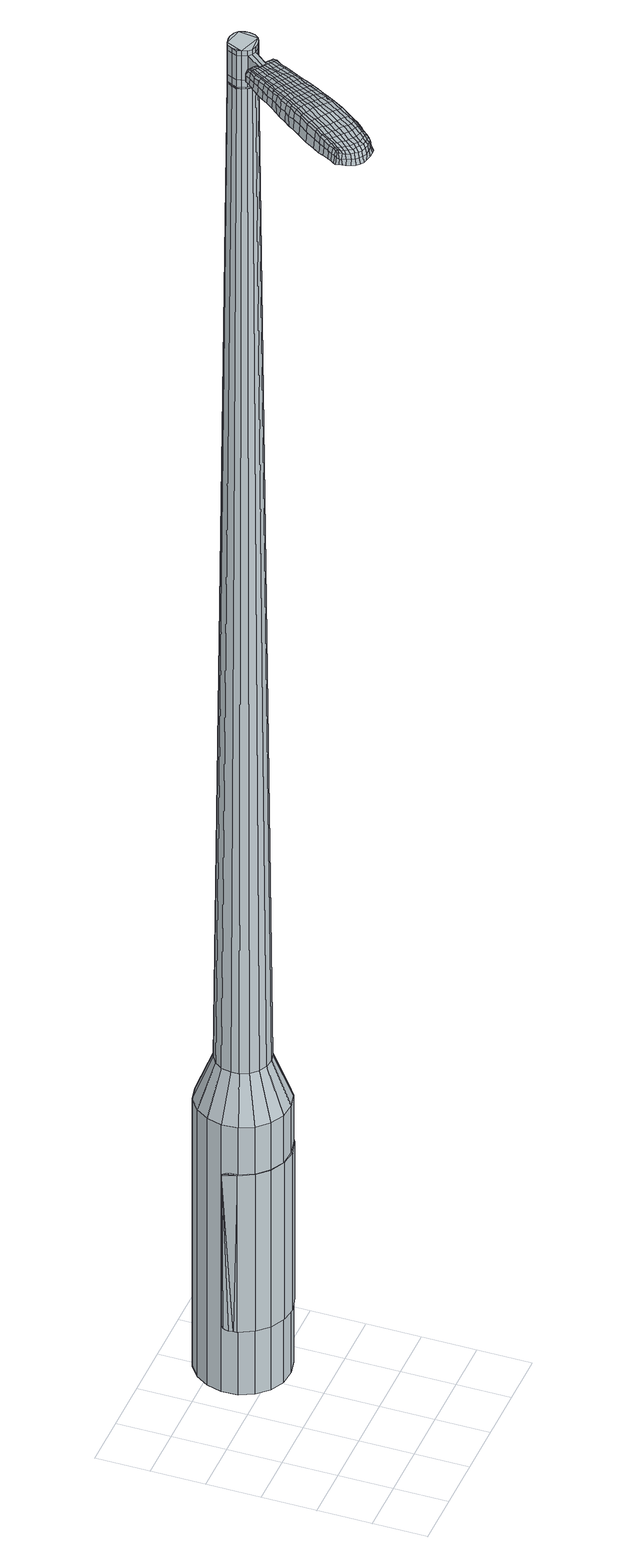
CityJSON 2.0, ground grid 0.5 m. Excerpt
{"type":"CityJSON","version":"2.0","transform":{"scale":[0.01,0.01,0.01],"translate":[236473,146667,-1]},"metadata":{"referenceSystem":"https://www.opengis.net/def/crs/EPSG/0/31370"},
"CityObjects":{
"object1":{"type":"GenericCityObject","attributes":{"cluster":519,"mean_distance_to_centroid":0.266,"new_centroid_x":236474.13,"new_centroid_y":146668.8,"mean_distance_to_camera":10.59,"H1":10.82,"H2":10.22,"Z_final":113.19,"cluster2":-1,"proj_x":236469.6,"proj_y":146665.56,"id_line":33898,"bearing_l":324.46,"distance":5.58,"orientation":"right","G_obj":234.46},"geometry":[{"type":"MultiSurface","lod":"2","boundaries":[[[0,1,2,3]],[[1,4,5,2]],[[4,6,7,5]],[[6,8,9,7]],[[8,10,11,9]],[[10,12,13,11]],[[12,14,15,13]],[[14,16,17,15]],[[16,18,19,17]],[[18,20,21,19]],[[20,22,23,21]],[[22,24,25,23]],[[24,26,27,25]],[[26,28,29,27]],[[28,30,31,29]],[[30,32,33,31]],[[32,34,35,33]],[[34,0,3,35]],[[36,37,38,39]],[[38,40,41,42]],[[41,43,42]],[[42,44,45,46]],[[45,47,46]],[[46,48,49,50]],[[49,51,50]],[[42,46,50,38]],[[50,52,39,38]],[[53,36,39]],[[2,5,7,35]],[[7,9,11,15]],[[11,13,15]],[[15,17,19,23]],[[19,21,23]],[[23,25,27,31]],[[27,29,31]],[[15,23,31,7]],[[31,33,35,7]],[[3,2,35]],[[1,0,54,55]],[[0,34,56,54]],[[34,32,57,56]],[[32,30,58,57]],[[30,28,59,58]],[[28,26,60,59]],[[26,24,61,60]],[[24,22,62,61]],[[22,20,63,62]],[[20,18,64,63]],[[18,16,65,64]],[[16,14,66,65]],[[14,12,67,66]],[[12,10,68,67]],[[10,8,69,68]],[[8,6,70,69]],[[6,4,71,70]],[[4,1,55,71]],[[55,54,72,73]],[[54,56,74,72]],[[56,57,75,74]],[[57,58,76,75]],[[58,59,77,76]],[[59,60,78,77]],[[60,61,79,78]],[[61,62,80,79]],[[62,63,81,80]],[[63,64,82,81]],[[64,65,83,82]],[[65,66,84,83]],[[66,67,85,84]],[[67,68,86,85]],[[68,69,87,86]],[[69,70,88,87]],[[70,71,89,88]],[[71,55,73,89]],[[90,91,92,93]],[[94,95,91,90]],[[75,96,95,94]],[[76,97,96,75]],[[98,99,97,76]],[[100,101,99,98]],[[79,102,101,100]],[[103,104,102,79]],[[105,106,104,103]],[[107,108,106,105]],[[109,110,108,107]],[[84,111,110,109]],[[85,112,111,84]],[[113,114,112,85]],[[87,115,114,113]],[[116,117,115,87]],[[89,118,117,116]],[[93,92,118,89]],[[119,120,121,122]],[[123,119,122,124]],[[125,123,124,126]],[[127,125,126,128]],[[129,127,128,130]],[[131,129,130,132]],[[133,131,132,134]],[[135,133,134,136]],[[137,135,136,138]],[[139,137,138,140]],[[141,139,140,142]],[[143,141,142,144]],[[145,143,144,146]],[[147,145,146,148]],[[149,147,148,150]],[[151,149,150,152]],[[73,72,90,93]],[[72,74,94,90]],[[74,75,94]],[[77,98,76]],[[77,78,100,98]],[[78,79,100]],[[80,103,79]],[[80,81,105,103]],[[81,82,107,105]],[[82,83,109,107]],[[83,84,109]],[[86,113,85]],[[86,87,113]],[[88,116,87]],[[88,89,116]],[[73,93,89]],[[153,154,92,91]],[[154,118,92]],[[155,117,118]],[[155,115,117]],[[156,114,115]],[[156,112,114]],[[157,110,111]],[[157,158,108,110]],[[158,159,106,108]],[[159,160,104,106]],[[160,102,104]],[[161,101,102]],[[161,162,99,101]],[[162,97,99]],[[163,95,96]],[[163,153,91,95]],[[39,52,151,164]],[[154,153,165,152]],[[53,39,164,120]],[[153,163,121,165]],[[36,53,120,119]],[[163,96,122,121]],[[37,36,119,123]],[[96,97,124,122]],[[38,37,123,125]],[[97,162,126,124]],[[40,38,125,127]],[[162,161,128,126]],[[41,40,127,129]],[[161,102,130,128]],[[43,41,129,131]],[[102,160,132,130]],[[42,43,131,133]],[[160,159,134,132]],[[44,42,133,135]],[[159,158,136,134]],[[45,44,135,137]],[[158,157,138,136]],[[47,45,137,139]],[[157,111,140,138]],[[46,47,139,141]],[[111,112,142,140]],[[48,46,141,143]],[[112,156,144,142]],[[49,48,143,145]],[[156,115,146,144]],[[51,49,145,147]],[[115,155,148,146]],[[50,51,147,149]],[[155,118,150,148]],[[52,50,149,151]],[[118,154,152,150]],[[151,152,166,167]],[[152,165,168,166]],[[165,121,169,168]],[[121,120,170,169]],[[120,164,171,170]],[[164,151,167,171]],[[172,173,174,175]],[[176,172,175,177]],[[172,176,178,179]],[[173,172,179,180]],[[181,182,183,184]],[[185,181,184,186]],[[181,185,187,188]],[[182,181,188,189]],[[190,191,192,193]],[[194,190,193,195]],[[190,194,196,197]],[[191,190,197,198]],[[199,200,201,202]],[[203,199,202,204]],[[199,203,205,206]],[[200,199,206,207]],[[208,209,210,211]],[[212,208,211,213]],[[208,212,214,215]],[[209,208,215,216]],[[217,218,219,220]],[[221,217,220,222]],[[217,221,223,224]],[[218,217,224,225]],[[226,227,228,229]],[[218,226,229,219]],[[226,218,225,230]],[[227,226,230,231]],[[232,233,234,235]],[[227,232,235,228]],[[232,227,231,236]],[[233,232,236,237]],[[238,176,177,239]],[[233,238,239,234]],[[238,233,237,240]],[[176,238,240,178]],[[241,242,243,244]],[[245,241,244,246]],[[241,245,247,248]],[[242,241,248,249]],[[250,251,252,253]],[[242,250,253,243]],[[250,242,249,254]],[[251,250,254,255]],[[256,257,258,259]],[[251,256,259,252]],[[256,251,255,260]],[[257,256,260,261]],[[262,263,264,265]],[[257,262,265,258]],[[262,257,261,266]],[[263,262,266,267]],[[268,173,180,269]],[[263,268,269,264]],[[268,263,267,270]],[[173,268,270,174]],[[271,272,273,274]],[[275,271,274,276]],[[271,275,277,278]],[[272,271,278,279]],[[280,281,282,283]],[[272,280,283,273]],[[280,272,279,284]],[[281,280,284,285]],[[286,287,288,289]],[[281,286,289,282]],[[286,281,285,290]],[[287,286,290,291]],[[292,185,186,293]],[[287,292,293,288]],[[292,287,291,294]],[[185,292,294,187]],[[295,296,297,298]],[[299,295,298,300]],[[295,299,301,302]],[[296,295,302,303]],[[304,305,306,307]],[[296,304,307,297]],[[304,296,303,308]],[[305,304,308,309]],[[310,311,312,313]],[[305,310,313,306]],[[310,305,309,314]],[[311,310,314,315]],[[316,317,318,319]],[[311,316,319,312]],[[316,311,315,320]],[[317,316,320,321]],[[322,182,189,323]],[[317,322,323,318]],[[322,317,321,324]],[[182,322,324,183]],[[325,211,210,326]],[[327,325,326,328]],[[325,327,329,330]],[[211,325,330,213]],[[331,327,328,332]],[[333,331,332,334]],[[331,333,335,336]],[[327,331,336,329]],[[337,333,334,338]],[[339,337,338,340]],[[337,339,341,342]],[[333,337,342,335]],[[343,339,340,344]],[[345,343,344,346]],[[343,345,347,348]],[[339,343,348,341]],[[349,345,346,350]],[[200,349,350,201]],[[349,200,207,351]],[[345,349,351,347]],[[352,353,198,197]],[[354,352,197,196]],[[352,354,355,356]],[[353,352,356,357]],[[358,359,357,356]],[[360,358,356,355]],[[358,360,361,362]],[[359,358,362,363]],[[364,365,363,362]],[[366,364,362,361]],[[364,366,367,368]],[[365,364,368,369]],[[370,371,369,368]],[[372,370,368,367]],[[370,372,205,203]],[[371,370,203,204]],[[373,374,375,376]],[[275,373,376,277]],[[373,275,276,377]],[[374,373,377,378]],[[379,194,195,380]],[[374,379,380,375]],[[379,374,378,381]],[[194,379,381,196]],[[382,383,384,385]],[[221,382,385,223]],[[382,221,222,386]],[[383,382,386,387]],[[388,389,390,391]],[[383,388,391,384]],[[388,383,387,392]],[[389,388,392,393]],[[394,191,198,395]],[[389,394,395,390]],[[394,389,393,396]],[[191,394,396,192]],[[397,398,399,400]],[[179,397,400,180]],[[397,179,178,401]],[[398,397,401,402]],[[403,404,405,406]],[[398,403,406,399]],[[403,398,402,407]],[[404,403,407,408]],[[409,202,201,410]],[[404,409,410,405]],[[409,404,408,411]],[[202,409,411,204]],[[412,413,414,415]],[[184,412,415,186]],[[412,184,183,416]],[[413,412,416,417]],[[418,206,205,419]],[[413,418,419,414]],[[418,413,417,420]],[[206,418,420,207]],[[421,422,423,424]],[[299,421,424,301]],[[421,299,300,425]],[[422,421,425,426]],[[427,212,213,428]],[[422,427,428,423]],[[427,422,426,429]],[[212,427,429,214]],[[430,431,432,433]],[[245,430,433,247]],[[430,245,246,434]],[[431,430,434,435]],[[436,437,438,439]],[[431,436,439,432]],[[436,431,435,440]],[[437,436,440,441]],[[442,209,216,443]],[[437,442,443,438]],[[442,437,441,444]],[[209,442,444,210]],[[445,446,435,434]],[[244,445,434,246]],[[445,244,243,447]],[[446,445,447,448]],[[449,450,441,440]],[[446,449,440,435]],[[449,446,448,451]],[[450,449,451,452]],[[453,326,210,444]],[[450,453,444,441]],[[453,450,452,454]],[[326,453,454,328]],[[455,456,457,458]],[[302,455,458,303]],[[455,302,301,424]],[[456,455,424,423]],[[459,330,329,460]],[[456,459,460,457]],[[459,456,423,428]],[[330,459,428,213]],[[461,462,448,447]],[[253,461,447,243]],[[461,253,252,463]],[[462,461,463,464]],[[465,466,452,451]],[[462,465,451,448]],[[465,462,464,467]],[[466,465,467,468]],[[469,332,328,454]],[[466,469,454,452]],[[469,466,468,470]],[[332,469,470,334]],[[471,472,473,474]],[[308,471,474,309]],[[471,308,303,458]],[[472,471,458,457]],[[475,336,335,476]],[[472,475,476,473]],[[475,472,457,460]],[[336,475,460,329]],[[477,478,464,463]],[[259,477,463,252]],[[477,259,258,479]],[[478,477,479,480]],[[481,482,468,467]],[[478,481,467,464]],[[481,478,480,483]],[[482,481,483,484]],[[485,338,334,470]],[[482,485,470,468]],[[485,482,484,486]],[[338,485,486,340]],[[487,488,489,490]],[[314,487,490,315]],[[487,314,309,474]],[[488,487,474,473]],[[491,342,341,492]],[[488,491,492,489]],[[491,488,473,476]],[[342,491,476,335]],[[493,494,480,479]],[[265,493,479,258]],[[493,265,264,495]],[[494,493,495,496]],[[497,498,484,483]],[[494,497,483,480]],[[497,494,496,499]],[[498,497,499,500]],[[501,344,340,486]],[[498,501,486,484]],[[501,498,500,502]],[[344,501,502,346]],[[503,504,505,506]],[[320,503,506,321]],[[503,320,315,490]],[[504,503,490,489]],[[507,348,347,508]],[[504,507,508,505]],[[507,504,489,492]],[[348,507,492,341]],[[509,510,496,495]],[[269,509,495,264]],[[509,269,180,400]],[[510,509,400,399]],[[511,512,500,499]],[[510,511,499,496]],[[511,510,399,406]],[[512,511,406,405]],[[513,350,346,502]],[[512,513,502,500]],[[513,512,405,410]],[[350,513,410,201]],[[514,515,417,416]],[[324,514,416,183]],[[514,324,321,506]],[[515,514,506,505]],[[516,351,207,420]],[[515,516,420,417]],[[516,515,505,508]],[[351,516,508,347]],[[517,518,378,377]],[[274,517,377,276]],[[517,274,273,519]],[[518,517,519,520]],[[521,354,196,381]],[[518,521,381,378]],[[521,518,520,522]],[[354,521,522,355]],[[523,524,525,526]],[[224,523,526,225]],[[523,224,223,385]],[[524,523,385,384]],[[527,528,529,530]],[[524,527,530,525]],[[527,524,384,391]],[[528,527,391,390]],[[531,353,357,532]],[[528,531,532,529]],[[531,528,390,395]],[[353,531,395,198]],[[533,534,520,519]],[[283,533,519,273]],[[533,283,282,535]],[[534,533,535,536]],[[537,360,355,522]],[[534,537,522,520]],[[537,534,536,538]],[[360,537,538,361]],[[539,540,541,542]],[[230,539,542,231]],[[539,230,225,526]],[[540,539,526,525]],[[543,544,545,546]],[[540,543,546,541]],[[543,540,525,530]],[[544,543,530,529]],[[547,359,363,548]],[[544,547,548,545]],[[547,544,529,532]],[[359,547,532,357]],[[549,550,536,535]],[[289,549,535,282]],[[549,289,288,551]],[[550,549,551,552]],[[553,366,361,538]],[[550,553,538,536]],[[553,550,552,554]],[[366,553,554,367]],[[555,556,557,558]],[[236,555,558,237]],[[555,236,231,542]],[[556,555,542,541]],[[559,560,561,562]],[[556,559,562,557]],[[559,556,541,546]],[[560,559,546,545]],[[563,365,369,564]],[[560,563,564,561]],[[563,560,545,548]],[[365,563,548,363]],[[565,566,552,551]],[[293,565,551,288]],[[565,293,186,415]],[[566,565,415,414]],[[567,372,367,554]],[[566,567,554,552]],[[567,566,414,419]],[[372,567,419,205]],[[568,569,402,401]],[[240,568,401,178]],[[568,240,237,558]],[[569,568,558,557]],[[570,571,408,407]],[[569,570,407,402]],[[570,569,557,562]],[[571,570,562,561]],[[572,371,204,411]],[[571,572,411,408]],[[572,571,561,564]],[[371,572,564,369]],[[573,574,575,576]],[[576,575,577,578]],[[579,577,575,580]],[[580,575,574,581]],[[582,583,584,585]],[[585,584,586,587]],[[588,586,584,589]],[[589,584,583,590]],[[591,592,593,594]],[[594,593,595,596]],[[597,595,593,598]],[[598,593,592,599]],[[600,601,602,603]],[[603,602,604,605]],[[606,604,602,607]],[[607,602,601,608]],[[609,610,611,612]],[[612,611,613,614]],[[615,613,611,616]],[[616,611,610,617]],[[618,619,620,621]],[[621,620,622,623]],[[624,622,620,625]],[[625,620,619,626]],[[627,628,629,630]],[[630,629,619,618]],[[626,619,629,631]],[[631,629,628,632]],[[633,634,635,636]],[[636,635,628,627]],[[632,628,635,637]],[[637,635,634,638]],[[578,577,639,640]],[[640,639,634,633]],[[638,634,639,641]],[[641,639,577,579]],[[642,643,644,645]],[[645,644,646,647]],[[648,646,644,649]],[[649,644,643,650]],[[651,652,653,654]],[[654,653,643,642]],[[650,643,653,655]],[[655,653,652,656]],[[657,658,659,660]],[[660,659,652,651]],[[656,652,659,661]],[[661,659,658,662]],[[663,664,665,666]],[[666,665,658,657]],[[662,658,665,667]],[[667,665,664,668]],[[581,574,669,670]],[[670,669,664,663]],[[668,664,669,671]],[[671,669,574,573]],[[672,673,674,675]],[[675,674,676,677]],[[678,676,674,679]],[[679,674,673,680]],[[681,682,683,684]],[[684,683,673,672]],[[680,673,683,685]],[[685,683,682,686]],[[687,688,689,690]],[[690,689,682,681]],[[686,682,689,691]],[[691,689,688,692]],[[587,586,693,694]],[[694,693,688,687]],[[692,688,693,695]],[[695,693,586,588]],[[696,697,698,699]],[[699,698,700,701]],[[702,700,698,703]],[[703,698,697,704]],[[705,706,707,708]],[[708,707,697,696]],[[704,697,707,709]],[[709,707,706,710]],[[711,712,713,714]],[[714,713,706,705]],[[710,706,713,715]],[[715,713,712,716]],[[717,718,719,720]],[[720,719,712,711]],[[716,712,719,721]],[[721,719,718,722]],[[590,583,723,724]],[[724,723,718,717]],[[722,718,723,725]],[[725,723,583,582]],[[609,612,726,727]],[[727,726,728,729]],[[730,728,726,731]],[[731,726,612,614]],[[729,728,732,733]],[[733,732,734,735]],[[736,734,732,737]],[[737,732,728,730]],[[735,734,738,739]],[[739,738,740,741]],[[742,740,738,743]],[[743,738,734,736]],[[741,740,744,745]],[[745,744,746,747]],[[748,746,744,749]],[[749,744,740,742]],[[747,746,750,751]],[[751,750,601,600]],[[608,601,750,752]],[[752,750,746,748]],[[599,753,754,598]],[[598,754,755,597]],[[756,755,754,757]],[[757,754,753,758]],[[758,759,760,757]],[[757,760,761,756]],[[762,761,760,763]],[[763,760,759,764]],[[764,765,766,763]],[[763,766,767,762]],[[768,767,766,769]],[[769,766,765,770]],[[770,771,772,769]],[[769,772,773,768]],[[606,773,772,604]],[[604,772,771,605]],[[774,775,776,777]],[[777,776,676,678]],[[677,676,776,778]],[[778,776,775,779]],[[596,595,780,781]],[[781,780,775,774]],[[779,775,780,782]],[[782,780,595,597]],[[783,784,785,786]],[[786,785,622,624]],[[623,622,785,787]],[[787,785,784,788]],[[789,790,791,792]],[[792,791,784,783]],[[788,784,791,793]],[[793,791,790,794]],[[599,592,795,796]],[[796,795,790,789]],[[794,790,795,797]],[[797,795,592,591]],[[798,799,800,801]],[[801,800,580,581]],[[579,580,800,802]],[[802,800,799,803]],[[804,805,806,807]],[[807,806,799,798]],[[803,799,806,808]],[[808,806,805,809]],[[600,603,810,811]],[[811,810,805,804]],[[809,805,810,812]],[[812,810,603,605]],[[813,814,815,816]],[[816,815,585,587]],[[582,585,815,817]],[[817,815,814,818]],[[606,607,819,820]],[[820,819,814,813]],[[818,814,819,821]],[[821,819,607,608]],[[822,823,824,825]],[[825,824,700,702]],[[701,700,824,826]],[[826,824,823,827]],[[614,613,828,829]],[[829,828,823,822]],[[827,823,828,830]],[[830,828,613,615]],[[831,832,646,648]],[[647,646,832,833]],[[834,835,836,837]],[[837,836,832,831]],[[833,832,836,838]],[[838,836,835,839]],[[617,610,840,841]],[[841,840,835,834]],[[839,835,840,842]],[[842,840,610,609]],[[843,844,833]],[[833,844,645,647]],[[642,645,844,845]],[[845,844,843,846]],[[839,847,848,838]],[[838,848,843,833]],[[846,843,848,849]],[[849,848,847,850]],[[609,727,167,842]],[[842,167,847,839]],[[850,847,167,851]],[[851,167,727,729]],[[852,853,854,855]],[[855,854,703,704]],[[702,703,854,825]],[[825,854,853,822]],[[730,731,856,857]],[[857,856,853,852]],[[822,853,856,829]],[[829,856,731,614]],[[846,858,859,845]],[[845,859,654,642]],[[651,654,859,860]],[[859,858,860]],[[850,861,862,849]],[[849,862,858,846]],[[860,858,862,863]],[[863,862,861,864]],[[729,733,865,851]],[[851,865,861,850]],[[864,861,865,866]],[[866,865,733,735]],[[867,868,869,870]],[[870,869,709,710]],[[704,709,869,855]],[[855,869,868,852]],[[736,737,871,872]],[[872,871,868,867]],[[852,868,871,857]],[[857,871,737,730]],[[873,874,860]],[[860,874,660,651]],[[657,660,874,875]],[[875,874,873,876]],[[864,877,878,863]],[[863,878,873,860]],[[876,873,878,879]],[[879,878,877,880]],[[735,739,881,866]],[[866,881,877,864]],[[880,877,881,882]],[[882,881,739,741]],[[883,884,885,886]],[[886,885,715,716]],[[710,715,885,870]],[[870,885,884,867]],[[742,743,887,888]],[[888,887,884,883]],[[867,884,887,872]],[[872,887,743,736]],[[876,889,890,875]],[[875,890,666,657]],[[663,666,890,891]],[[891,890,889,892]],[[880,893,894,879]],[[879,894,889,876]],[[892,889,894,895]],[[895,894,893,896]],[[741,745,897,882]],[[882,897,893,880]],[[896,893,897,898]],[[898,897,745,747]],[[899,900,901,902]],[[902,901,721,722]],[[716,721,901,886]],[[886,901,900,883]],[[748,749,903,904]],[[904,903,900,899]],[[883,900,903,888]],[[888,903,749,742]],[[892,905,906,891]],[[891,906,670,663]],[[581,670,906,801]],[[801,906,905,798]],[[896,907,908,895]],[[895,908,905,892]],[[798,905,908,807]],[[807,908,907,804]],[[747,751,909,898]],[[898,909,907,896]],[[804,907,909,811]],[[811,909,751,600]],[[818,910,911,817]],[[817,911,725,582]],[[722,725,911,902]],[[902,911,910,899]],[[608,752,912,821]],[[821,912,910,818]],[[899,910,912,904]],[[904,912,752,748]],[[779,913,914,778]],[[778,914,675,677]],[[672,675,914,915]],[[915,914,913,916]],[[597,755,917,782]],[[782,917,913,779]],[[916,913,917,918]],[[918,917,755,756]],[[919,920,921,922]],[[922,921,625,626]],[[624,625,921,786]],[[786,921,920,783]],[[923,924,925,926]],[[926,925,920,919]],[[783,920,925,792]],[[792,925,924,789]],[[758,753,927,928]],[[928,927,924,923]],[[789,924,927,796]],[[796,927,753,599]],[[916,929,930,915]],[[915,930,684,672]],[[681,684,930,931]],[[931,930,929,932]],[[756,761,933,918]],[[918,933,929,916]],[[932,929,933,934]],[[934,933,761,762]],[[935,936,937,938]],[[938,937,631,632]],[[626,631,937,922]],[[922,937,936,919]],[[939,940,941,942]],[[942,941,936,935]],[[919,936,941,926]],[[926,941,940,923]],[[764,759,943,944]],[[944,943,940,939]],[[923,940,943,928]],[[928,943,759,758]],[[932,945,946,931]],[[931,946,690,681]],[[687,690,946,947]],[[947,946,945,948]],[[762,767,949,934]],[[934,949,945,932]],[[948,945,949,950]],[[950,949,767,768]],[[951,952,953,954]],[[954,953,637,638]],[[632,637,953,938]],[[938,953,952,935]],[[955,956,957,958]],[[958,957,952,951]],[[935,952,957,942]],[[942,957,956,939]],[[770,765,959,960]],[[960,959,956,955]],[[939,956,959,944]],[[944,959,765,764]],[[948,961,962,947]],[[947,962,694,687]],[[587,694,962,816]],[[816,962,961,813]],[[768,773,963,950]],[[950,963,961,948]],[[813,961,963,820]],[[820,963,773,606]],[[803,964,965,802]],[[802,965,641,579]],[[638,641,965,954]],[[954,965,964,951]],[[809,966,967,808]],[[808,967,964,803]],[[951,964,967,958]],[[958,967,966,955]],[[605,771,968,812]],[[812,968,966,809]],[[955,966,968,960]],[[960,968,771,770]],[[573,576,175,174]],[[576,578,177,175]],[[588,589,188,187]],[[589,590,189,188]],[[591,594,193,192]],[[594,596,195,193]],[[615,616,215,214]],[[616,617,216,215]],[[618,621,220,219]],[[621,623,222,220]],[[627,630,229,228]],[[630,618,219,229]],[[633,636,235,234]],[[636,627,228,235]],[[578,640,239,177]],[[640,633,234,239]],[[648,649,248,247]],[[649,650,249,248]],[[650,655,254,249]],[[655,656,255,254]],[[656,661,260,255]],[[661,662,261,260]],[[662,667,266,261]],[[667,668,267,266]],[[668,671,270,267]],[[671,573,174,270]],[[678,679,278,277]],[[679,680,279,278]],[[680,685,284,279]],[[685,686,285,284]],[[686,691,290,285]],[[691,692,291,290]],[[692,695,294,291]],[[695,588,187,294]],[[696,699,298,297]],[[699,701,300,298]],[[705,708,307,306]],[[708,696,297,307]],[[711,714,313,312]],[[714,705,306,313]],[[717,720,319,318]],[[720,711,312,319]],[[590,724,323,189]],[[724,717,318,323]],[[774,777,376,375]],[[777,678,277,376]],[[596,781,380,195]],[[781,774,375,380]],[[623,787,386,222]],[[787,788,387,386]],[[788,793,392,387]],[[793,794,393,392]],[[794,797,396,393]],[[797,591,192,396]],[[701,826,425,300]],[[826,827,426,425]],[[827,830,429,426]],[[830,615,214,429]],[[831,433,432]],[[831,648,247,433]],[[834,837,439,438]],[[837,831,432,439]],[[617,841,443,216]],[[841,834,438,443]],[[969,970,971,972]],[[973,974,972,971]],[[975,976,977,978]],[[979,980,981,982]],[[970,983,984,971]],[[985,973,971,984]],[[986,975,978,987]],[[988,989,980,979]],[[983,990,991,984]],[[991,992,985,984]],[[993,986,987,994]],[[995,989,988,996]],[[990,997,998,991]],[[998,999,992,991]],[[1000,993,994,1001]],[[1002,995,996,1003]],[[1004,1005,1006,1007]],[[1008,1009,1005,1004]],[[1008,1010,1011,1009]],[[1010,1012,1013,1011]],[[1014,1015,1016,1017]],[[1018,1019,1015,1014]],[[1020,1021,1019,1018]],[[1022,1023,1021,1020]],[[1017,1006,1005,1014]],[[1014,1005,1009,1018]],[[1009,1011,1020,1018]],[[1011,1013,1022,1020]],[[978,977,974,973]],[[987,978,973,985]],[[992,994,987,985]],[[999,1001,994,992]],[[979,982,976,975]],[[988,979,975,986]],[[996,988,986,993]],[[1003,996,993,1000]],[[980,1004,1007,981]],[[989,1008,1004,980]],[[1010,1008,989,995]],[[1012,1010,995,1002]],[[1024,1025,1026,1027]],[[1026,1028,1029,1030]],[[1026,1030,1031,1032]],[[1026,1032,1027]],[[1033,1024,1027,1034]],[[1035,1034,1027,1036]],[[1037,1036,1027]],[[1038,1026,1025,1039]],[[1040,1038,1039,1041]],[[1042,1040,1041,1043]],[[1044,1042,1043,1045]],[[1046,1044,1045,1047]],[[1047,1048,1049,1050]],[[1047,1050,1051,1052]],[[1047,1052,1053,1054]],[[1053,1055,1056,1057]],[[1053,1057,1058,1059]],[[1053,1059,1054]],[[1047,1054,1046]],[[1060,1061,1025,1024]],[[1062,1063,1028,1026]],[[1064,1065,1037,1027]],[[1061,1066,1039,1025]],[[1067,1062,1026,1038]],[[1066,1068,1041,1039]],[[1069,1067,1038,1040]],[[1068,1070,1043,1041]],[[1071,1069,1040,1042]],[[1070,1072,1045,1043]],[[1073,1071,1042,1044]],[[1072,1074,1047,1045]],[[1075,1073,1044,1046]],[[1074,1076,1048,1047]],[[1077,1078,1055,1053]],[[1079,1075,1046,1054]],[[1049,1048,1076,1080]],[[1050,1049,1080,1081]],[[1051,1050,1081,1082]],[[1052,1051,1082,1083]],[[1053,1052,1083,1077]],[[1084,1060,1024,1033]],[[1085,1084,1033,1034]],[[1086,1085,1034,1035]],[[1087,1086,1035,1036]],[[1065,1087,1036,1037]],[[1029,1028,1063,1088]],[[1056,1055,1078,1089]],[[1030,1029,1088,1090]],[[1031,1030,1090,1091]],[[1032,1031,1091,1092]],[[1027,1032,1092,1064]],[[1057,1056,1089,1093]],[[1058,1057,1093,1094]],[[1059,1058,1094,1095]],[[1054,1059,1095,1079]]]}]}
},
"vertices":[
[89,144,384],[79,154,384],[79,154,96],[89,144,96],[73,167,384],[73,167,96],[72,182,384],[72,182,96],[76,196,384],[76,196,96],[84,208,384],[84,208,96],[96,217,384],[96,217,96],[110,220,384],[110,220,96],[125,219,384],[125,219,96],[138,212,384],[138,212,96],[149,202,384],[149,202,96],[155,189,384],[155,189,96],[156,174,384],[156,174,96],[152,160,384],[152,160,96],[143,148,384],[143,148,96],[131,139,384],[131,139,96],[117,136,384],[117,136,96],[102,137,384],[102,137,96],[115,165,1524],[119,166,1524],[123,168,1524],[106,167,1524],[126,172,1524],[127,177,1524],[125,186,1524],[127,181,1524],[122,189,1524],[117,191,1524],[108,190,1524],[113,191,1524],[104,188,1524],[102,184,1524],[101,175,1524],[100,179,1524],[103,170,1524],[110,165,1524],[99,158,429],[93,164,429],[107,154,429],[116,153,429],[124,155,429],[131,160,429],[136,167,429],[139,176,429],[138,184,429],[134,192,429],[128,199,429],[120,202,429],[112,203,429],[103,201,429],[96,196,429],[91,189,429],[89,180,429],[89,172,429],[106,167,1483],[103,170,1483],[110,165,1483],[115,165,1483],[119,166,1483],[123,168,1483],[126,172,1483],[127,177,1483],[127,181,1483],[125,186,1483],[122,189,1483],[117,191,1483],[113,191,1483],[108,190,1483],[104,188,1483],[102,184,1483],[100,179,1483],[101,175,1483],[106,168,1483],[106,168,1485],[103,171,1485],[103,171,1483],[110,166,1483],[110,166,1485],[115,165,1485],[119,166,1485],[123,169,1483],[123,169,1485],[125,172,1483],[125,172,1485],[127,177,1485],[126,181,1483],[126,181,1485],[124,185,1483],[124,185,1485],[121,188,1483],[121,188,1485],[117,190,1483],[117,190,1485],[113,191,1485],[108,190,1485],[105,187,1483],[105,187,1485],[102,184,1485],[101,179,1483],[101,179,1485],[101,175,1485],[115,165,1519],[110,165,1519],[110,165,1493],[115,165,1493],[119,166,1519],[119,166,1493],[123,168,1519],[123,168,1493],[126,172,1519],[126,172,1493],[127,177,1519],[127,177,1493],[127,181,1519],[127,181,1493],[125,186,1519],[125,186,1493],[122,189,1519],[122,189,1493],[117,191,1519],[117,191,1493],[113,191,1519],[113,191,1493],[108,190,1519],[108,190,1493],[104,188,1519],[104,188,1493],[102,184,1519],[102,184,1493],[100,179,1519],[100,179,1493],[101,175,1519],[101,175,1493],[103,170,1519],[103,170,1493],[106,167,1485],[103,170,1485],[100,179,1485],[104,188,1485],[117,191,1485],[122,189,1485],[125,186,1485],[127,181,1485],[126,172,1485],[123,168,1485],[110,165,1485],[106,167,1519],[106,167,1493],[92,154,1513],[92,154,1518],[95,152,1513],[98,150,1513],[98,150,1518],[95,152,1518],[36,103,1519],[40,109,1518],[38,108,1509],[34,103,1510],[31,96,1519],[29,96,1510],[33,96,1526],[38,103,1525],[42,108,1525],[67,80,1519],[71,86,1518],[70,88,1525],[67,82,1525],[62,73,1519],[62,75,1526],[63,71,1510],[68,78,1510],[72,84,1509],[10,31,1519],[7,33,1519],[7,32,1513],[10,30,1513],[14,29,1519],[14,29,1513],[15,31,1524],[11,32,1524],[8,34,1524],[53,91,1530],[58,97,1529],[55,99,1529],[51,93,1530],[48,84,1531],[45,86,1531],[51,82,1530],[56,89,1530],[61,95,1529],[100,157,1512],[98,159,1512],[97,158,1517],[99,156,1517],[103,155,1512],[102,154,1517],[102,154,1506],[100,156,1506],[97,158,1506],[3,54,1519],[4,57,1519],[3,57,1512],[1,54,1512],[2,52,1518],[0,52,1512],[3,52,1522],[4,53,1523],[6,56,1524],[7,61,1519],[10,66,1519],[8,66,1512],[5,61,1512],[8,61,1524],[11,66,1525],[13,71,1519],[17,77,1519],[15,77,1511],[11,71,1511],[14,71,1526],[19,77,1526],[24,87,1519],[22,87,1510],[26,87,1526],[82,160,1513],[78,155,1513],[79,155,1518],[84,160,1517],[86,165,1512],[86,163,1516],[85,165,1506],[81,160,1507],[76,155,1507],[73,149,1514],[68,143,1515],[70,143,1520],[74,149,1519],[71,149,1507],[66,143,1507],[63,137,1515],[59,131,1516],[60,131,1522],[65,137,1521],[62,137,1508],[57,131,1508],[54,126,1517],[49,120,1517],[51,120,1524],[56,125,1523],[52,125,1508],[47,120,1509],[45,114,1518],[47,114,1524],[43,114,1509],[31,33,1519],[34,35,1519],[33,36,1524],[30,33,1523],[29,31,1518],[29,32,1522],[30,29,1512],[32,31,1512],[34,33,1512],[37,39,1519],[41,43,1519],[40,44,1525],[36,40,1524],[37,37,1512],[41,41,1512],[44,48,1519],[49,54,1519],[48,56,1526],[44,49,1526],[45,46,1511],[49,52,1511],[56,64,1519],[55,65,1526],[56,62,1510],[107,143,1513],[103,136,1513],[103,135,1507],[107,141,1507],[110,148,1512],[110,146,1506],[108,147,1516],[106,144,1517],[102,138,1518],[99,130,1514],[95,124,1515],[95,122,1507],[99,128,1507],[98,131,1519],[94,125,1520],[91,117,1515],[87,111,1516],[87,109,1508],[91,116,1508],[90,119,1521],[86,113,1522],[83,105,1517],[79,99,1517],[80,97,1509],[83,103,1508],[82,106,1523],[78,100,1524],[75,92,1518],[76,90,1509],[74,94,1524],[96,152,1519],[94,153,1519],[92,146,1520],[90,147,1520],[94,144,1520],[99,150,1519],[88,139,1522],[85,141,1522],[83,133,1523],[81,135,1523],[86,132,1523],[90,138,1521],[79,127,1524],[77,129,1524],[75,121,1525],[72,123,1525],[77,119,1525],[82,125,1524],[70,115,1526],[68,117,1526],[66,109,1527],[64,111,1527],[69,107,1527],[73,113,1526],[62,103,1528],[59,105,1528],[65,101,1528],[13,35,1527],[10,37,1527],[17,33,1526],[19,37,1527],[16,38,1528],[13,40,1528],[19,43,1529],[16,46,1529],[23,42,1528],[27,47,1530],[24,49,1530],[21,52,1530],[28,55,1531],[25,58,1531],[32,53,1530],[37,61,1531],[33,63,1531],[30,65,1531],[41,73,1531],[38,75,1531],[44,71,1531],[27,30,1518],[24,29,1519],[25,28,1513],[28,28,1513],[28,31,1523],[25,31,1523],[19,29,1519],[19,28,1513],[20,30,1524],[1,49,1518],[1,47,1518],[3,47,1523],[3,50,1523],[0,49,1513],[0,46,1513],[2,43,1519],[3,39,1519],[4,40,1524],[3,44,1523],[1,43,1513],[2,39,1513],[5,36,1519],[6,37,1524],[4,35,1513],[39,102,1528],[41,101,1528],[45,107,1528],[44,108,1527],[34,95,1528],[35,94,1529],[43,99,1529],[45,97,1530],[50,103,1529],[47,105,1528],[37,92,1529],[40,90,1530],[48,95,1530],[52,101,1529],[43,88,1531],[65,83,1528],[63,84,1529],[59,77,1529],[61,76,1528],[69,89,1527],[67,90,1528],[60,87,1529],[55,79,1530],[64,93,1528],[110,150,1512],[108,151,1512],[107,150,1517],[109,149,1517],[110,149,1506],[108,150,1506],[106,153,1512],[105,152,1517],[105,152,1506],[88,166,1512],[90,165,1512],[88,164,1506],[87,165,1506],[88,164,1517],[89,163,1517],[91,163,1512],[94,162,1512],[93,161,1506],[90,163,1506],[91,162,1517],[93,161,1517],[96,160,1512],[95,160,1506],[95,159,1517],[85,160,1519],[86,159,1519],[80,154,1520],[81,153,1520],[88,158,1519],[90,156,1519],[83,152,1520],[86,150,1520],[92,155,1519],[88,149,1520],[106,145,1519],[104,146,1519],[100,140,1520],[101,139,1520],[101,148,1519],[97,142,1520],[76,148,1521],[77,147,1521],[71,142,1522],[72,141,1522],[79,146,1521],[81,144,1521],[74,140,1522],[77,138,1523],[83,143,1522],[79,137,1523],[97,132,1521],[96,134,1521],[92,127,1522],[93,126,1522],[93,136,1521],[89,129,1522],[66,136,1523],[68,135,1523],[62,131,1524],[63,130,1524],[70,134,1523],[72,132,1524],[65,128,1525],[68,126,1525],[74,131,1524],[70,125,1525],[89,120,1523],[88,121,1523],[84,115,1524],[85,114,1524],[85,123,1524],[81,117,1525],[57,125,1525],[59,124,1525],[53,119,1526],[54,118,1526],[61,122,1526],[63,121,1526],[56,116,1527],[59,115,1527],[66,119,1526],[61,113,1527],[81,107,1525],[79,109,1525],[75,103,1526],[77,101,1526],[76,111,1526],[72,105,1527],[48,113,1527],[50,112,1527],[52,111,1527],[54,109,1528],[57,107,1528],[73,95,1527],[71,96,1527],[68,99,1528],[29,33,1525],[26,33,1525],[31,36,1526],[29,36,1526],[22,33,1526],[24,36,1527],[4,52,1525],[4,49,1525],[6,53,1526],[6,55,1525],[5,46,1525],[6,43,1526],[8,46,1527],[7,49,1526],[8,39,1526],[10,43,1527],[35,40,1526],[32,40,1527],[38,45,1527],[36,45,1528],[28,40,1528],[32,46,1529],[9,59,1526],[9,57,1527],[12,62,1528],[12,64,1527],[10,54,1527],[12,51,1528],[16,57,1529],[14,60,1528],[14,48,1528],[18,54,1530],[42,50,1528],[40,50,1529],[47,56,1528],[45,57,1529],[36,51,1529],[41,59,1530],[15,70,1528],[16,68,1528],[21,75,1529],[20,76,1528],[18,65,1529],[20,63,1530],[25,70,1530],[23,72,1530],[22,60,1530],[27,67,1531],[54,66,1529],[52,67,1529],[48,69,1530],[27,86,1528],[28,84,1529],[30,82,1530],[32,80,1530],[35,78,1531],[40,107,1509],[42,107,1518],[38,102,1518],[36,102,1509],[32,95,1519],[30,95,1510],[34,95,1525],[39,102,1525],[44,107,1525],[69,89,1525],[69,87,1518],[66,81,1518],[65,83,1525],[61,74,1519],[60,76,1525],[61,72,1510],[66,79,1509],[70,85,1509],[8,34,1513],[9,35,1519],[11,33,1519],[11,32,1513],[15,32,1519],[15,31,1513],[16,33,1524],[12,34,1524],[10,36,1524],[55,99,1528],[57,97,1528],[53,91,1529],[51,93,1529],[48,84,1529],[45,85,1529],[51,82,1529],[56,89,1529],[60,95,1528],[96,156,1516],[97,157,1512],[99,155,1512],[98,154,1516],[101,153,1512],[101,153,1516],[101,153,1506],[98,154,1506],[96,156,1506],[4,56,1512],[6,56,1519],[5,53,1518],[3,53,1512],[4,51,1518],[2,51,1512],[5,51,1522],[6,53,1523],[7,56,1523],[9,65,1512],[11,65,1519],[8,60,1519],[7,60,1512],[10,60,1524],[13,65,1525],[17,76,1511],[19,76,1519],[14,70,1519],[13,70,1511],[16,70,1525],[20,76,1526],[25,86,1519],[24,85,1510],[27,85,1526],[80,153,1518],[79,153,1513],[84,159,1513],[85,159,1517],[87,163,1512],[87,162,1515],[86,163,1506],[82,159,1506],[78,153,1507],[71,142,1520],[70,142,1514],[74,147,1514],[76,147,1519],[73,147,1507],[68,142,1507],[62,130,1522],[60,130,1516],[65,136,1515],[66,136,1521],[63,136,1508],[58,130,1508],[53,118,1523],[51,119,1517],[56,124,1516],[57,124,1522],[54,124,1508],[49,118,1508],[46,113,1517],[48,113,1524],[44,113,1509],[31,37,1523],[32,36,1519],[30,34,1518],[29,35,1523],[28,33,1518],[28,34,1522],[29,31,1512],[31,33,1512],[33,35,1512],[38,46,1525],[39,44,1519],[35,40,1519],[35,41,1524],[36,38,1512],[40,43,1512],[47,57,1526],[47,55,1519],[43,49,1519],[42,50,1525],[43,47,1511],[48,53,1511],[54,65,1519],[53,66,1526],[55,63,1510],[102,136,1507],[101,137,1513],[105,144,1513],[105,142,1506],[108,148,1512],[108,147,1506],[107,148,1515],[105,145,1517],[101,139,1518],[94,123,1507],[93,125,1514],[97,131,1514],[98,129,1507],[97,132,1519],[93,126,1520],[86,110,1508],[85,112,1516],[89,118,1515],[90,117,1508],[89,120,1521],[85,113,1522],[78,98,1508],[77,100,1517],[81,106,1516],[82,104,1508],[81,107,1522],[77,101,1523],[73,93,1517],[74,91,1509],[73,95,1524],[96,151,1518],[94,152,1518],[92,145,1519],[89,147,1519],[94,143,1519],[98,149,1518],[87,139,1520],[85,141,1520],[83,133,1521],[81,135,1521],[85,131,1521],[90,137,1520],[79,127,1523],[76,129,1523],[74,121,1524],[72,122,1524],[77,119,1524],[81,125,1523],[70,115,1525],[68,117,1525],[66,109,1526],[63,111,1526],[68,107,1526],[73,113,1525],[62,103,1527],[59,105,1527],[64,101,1527],[11,38,1526],[14,36,1526],[17,35,1525],[19,38,1526],[16,39,1526],[13,41,1526],[17,46,1528],[20,44,1528],[23,42,1527],[27,48,1528],[24,50,1529],[21,52,1529],[25,58,1530],[28,56,1530],[31,54,1529],[36,61,1530],[33,63,1530],[30,65,1530],[38,75,1530],[41,73,1530],[44,71,1530],[25,30,1513],[24,31,1518],[27,32,1518],[27,31,1512],[27,33,1523],[25,33,1523],[20,31,1519],[20,30,1513],[20,32,1523],[5,48,1523],[4,47,1518],[3,49,1518],[5,50,1523],[2,49,1512],[2,47,1512],[6,41,1523],[5,40,1519],[4,44,1519],[5,44,1523],[3,43,1513],[4,40,1513],[7,37,1519],[8,38,1524],[6,37,1513],[45,106,1527],[41,100,1527],[40,101,1527],[45,107,1526],[35,94,1527],[36,93,1528],[50,102,1528],[46,97,1528],[43,99,1528],[47,104,1527],[38,92,1528],[40,89,1529],[48,95,1529],[52,101,1528],[43,87,1529],[58,77,1528],[63,84,1527],[64,84,1527],[59,77,1527],[68,90,1526],[67,90,1527],[60,87,1528],[55,79,1528],[64,93,1527],[106,149,1516],[107,149,1512],[108,149,1512],[107,148,1516],[108,148,1506],[107,148,1506],[104,151,1512],[103,151,1516],[104,150,1506],[87,163,1506],[88,163,1512],[88,162,1516],[91,159,1506],[92,160,1512],[90,161,1512],[89,161,1506],[90,160,1516],[92,159,1516],[94,158,1512],[94,158,1506],[94,157,1516],[86,158,1518],[85,159,1518],[81,153,1519],[81,152,1519],[89,155,1518],[87,157,1518],[83,151,1519],[85,150,1519],[87,148,1519],[99,139,1519],[103,145,1518],[104,145,1518],[100,139,1519],[101,147,1518],[97,141,1519],[77,147,1520],[76,147,1520],[72,141,1521],[81,144,1520],[79,145,1520],[74,139,1521],[76,138,1521],[83,142,1520],[79,136,1521],[91,127,1521],[95,133,1520],[96,133,1520],[92,126,1521],[93,135,1520],[88,129,1521],[68,135,1522],[67,135,1522],[62,130,1523],[63,129,1523],[72,132,1522],[70,133,1522],[65,127,1523],[67,126,1524],[74,130,1523],[70,124,1524],[83,115,1523],[87,121,1522],[88,120,1522],[84,114,1523],[84,123,1522],[80,117,1523],[59,123,1524],[58,124,1524],[53,118,1525],[54,117,1525],[63,120,1525],[61,122,1524],[56,116,1525],[59,114,1526],[65,118,1525],[61,112,1526],[75,102,1525],[79,109,1524],[80,108,1524],[76,102,1525],[76,111,1524],[72,105,1525],[50,112,1526],[49,112,1526],[54,108,1527],[52,110,1526],[57,106,1527],[71,96,1526],[72,96,1526],[68,99,1526],[26,34,1524],[28,35,1524],[30,37,1525],[28,37,1525],[22,34,1525],[24,37,1525],[7,53,1525],[6,49,1524],[6,52,1524],[7,55,1525],[9,46,1526],[7,43,1525],[6,46,1524],[8,50,1525],[9,40,1525],[11,43,1526],[32,41,1526],[34,41,1526],[37,46,1526],[36,46,1527],[28,41,1526],[32,47,1527],[14,62,1527],[10,57,1526],[10,59,1526],[13,64,1526],[16,57,1528],[12,51,1527],[11,54,1526],[15,60,1527],[14,49,1527],[19,54,1528],[39,51,1527],[41,51,1527],[46,57,1527],[44,58,1528],[36,52,1528],[40,59,1529],[22,74,1528],[17,67,1527],[17,69,1527],[21,75,1527],[25,69,1529],[20,62,1529],[18,65,1528],[23,72,1528],[23,60,1529],[28,67,1530],[51,67,1528],[53,67,1528],[48,69,1529],[29,84,1528],[28,85,1528],[33,79,1529],[31,82,1529],[35,77,1530],[86,163,1508],[92,159,1508],[72,133,1509],[65,138,1509],[59,116,1510],[52,121,1510],[35,85,1512],[28,90,1512],[38,105,1511],[46,99,1511],[25,70,1513],[17,59,1514],[10,64,1514],[17,75,1513],[97,155,1508],[78,129,1509],[66,111,1510],[43,79,1512],[53,94,1511],[32,64,1513],[24,54,1514],[103,151,1508],[85,124,1509],[73,106,1510],[50,74,1512],[61,88,1511],[32,48,1514],[40,59,1513],[108,148,1508],[91,120,1509],[80,101,1510],[58,68,1512],[68,83,1511],[39,43,1514],[47,54,1513],[10,47,1514],[8,43,1514],[2,47,1514],[3,52,1514],[17,43,1514],[14,39,1514],[23,38,1514],[20,35,1514],[30,33,1514],[25,30,1514],[7,37,1515],[8,33,1515],[7,34,1515],[4,40,1515],[11,35,1515],[9,32,1515],[15,32,1515],[10,32,1515],[18,30,1515],[11,31,1515],[134,140,334],[131,138,334],[131,138,165],[143,146,171],[134,140,165],[137,142,165],[140,144,166],[141,145,167],[142,146,169],[137,142,334],[140,144,333],[141,145,332],[142,146,331],[143,146,328],[116,134,165],[116,134,334],[102,136,165],[102,136,334],[88,143,165],[88,143,334],[78,153,165],[78,153,334],[71,167,165],[71,167,334],[71,171,334],[70,175,334],[70,178,333],[70,180,332],[70,181,331],[70,181,328],[71,171,165],[70,181,171],[70,181,169],[70,180,167],[70,178,166],[70,175,165],[133,142,334],[130,140,334],[130,140,165],[133,142,165],[141,148,171],[141,148,328],[116,137,334],[116,137,165],[102,139,334],[102,139,165],[90,145,334],[90,145,165],[80,155,334],[80,155,165],[74,167,334],[74,167,165],[74,171,334],[73,181,328],[73,181,171],[74,171,165],[73,175,334],[73,178,333],[73,180,332],[73,181,331],[136,145,334],[138,146,333],[140,147,332],[141,148,331],[136,145,165],[73,181,169],[138,146,166],[140,147,167],[141,148,169],[73,180,167],[73,178,166],[73,175,165]
]}
